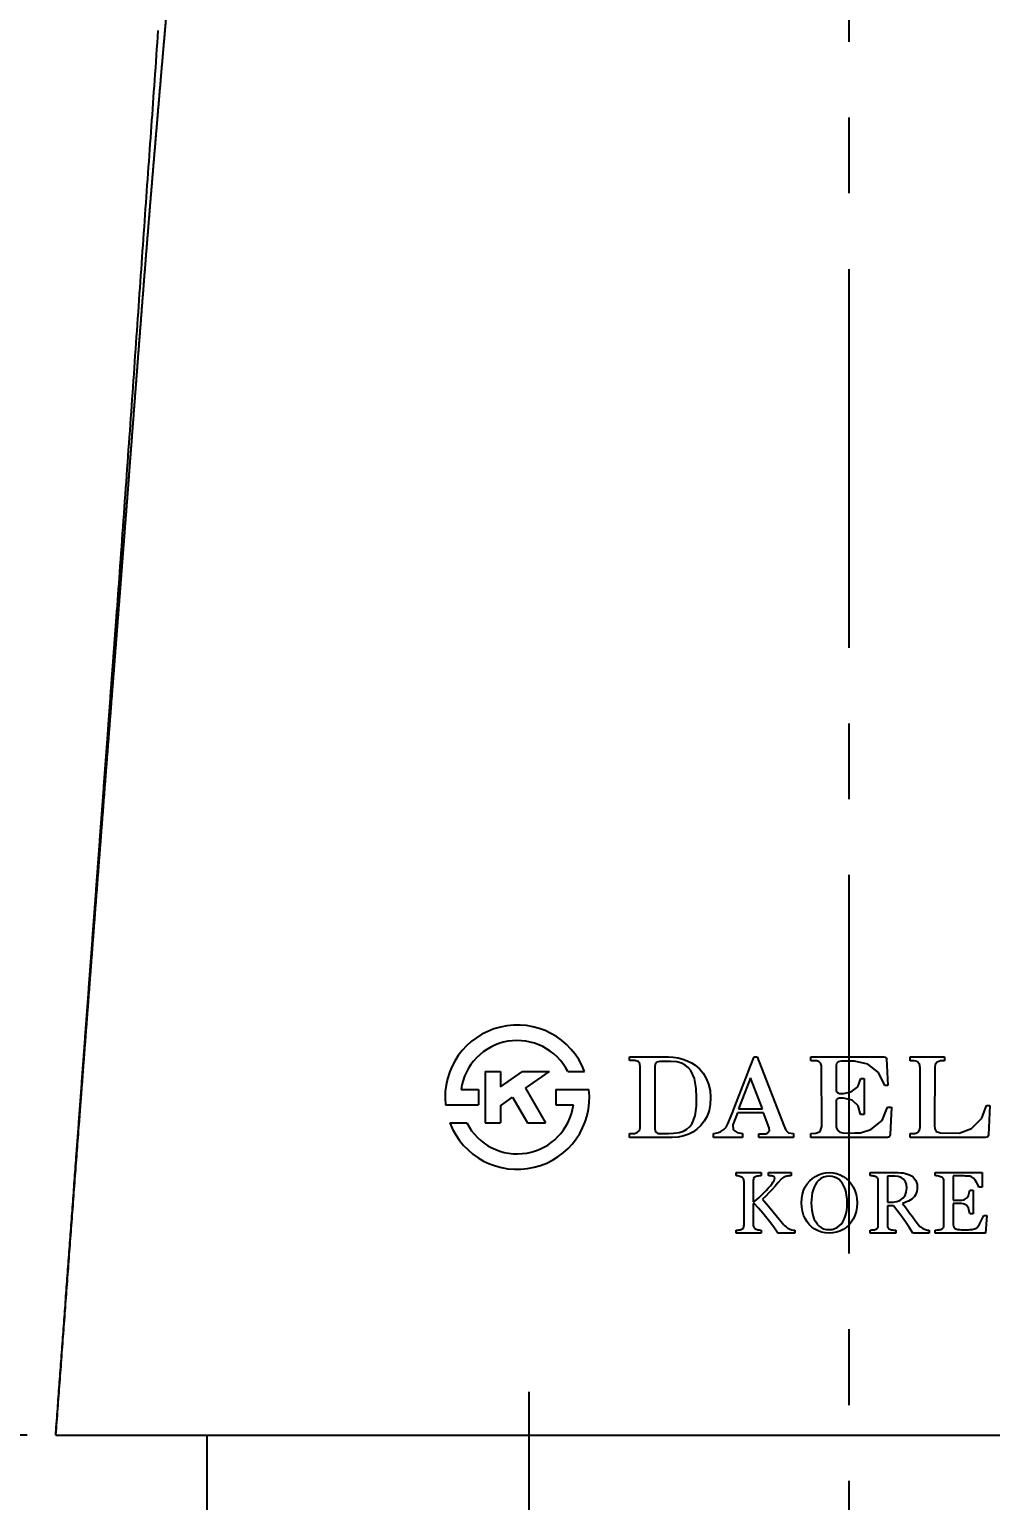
# Model space of a CAD drawing. Extents: x 21489 to 22083, y -3026 to -2606.
# Drawn here: x 21621.1 to 21654.4, y -2837.2 to -2786.2 of the extents above; entities that cross this region are included whole.
import ezdxf

# ---------------------------------------------------------------- set-up
doc = ezdxf.new("R2010")
doc.units = 0
doc.header["$LTSCALE"] = 7
doc.header["$MEASUREMENT"] = 0
doc.linetypes.add('CENTER', pattern=[2, 1.25, -0.25, 0.25, -0.25])
doc.layers.get('0').update_dxf_attribs({"color": 2, "linetype": 'CONTINUOUS'})
doc.layers.get('Defpoints').update_dxf_attribs({"linetype": 'CONTINUOUS'})
for name, color, linetype in [('CL', 1, 'CENTER'), ('D', 2, 'CONTINUOUS'), ('DIM', 2, 'CONTINUOUS'), ('DWG', 7, 'CONTINUOUS')]:
    doc.layers.add(name, color=color, linetype=linetype)
doc.styles.add('GHS', font='ROMANS.shx', dxfattribs={"bigfont": 'GHS.shx'})
doc.dimstyles.new('STANDARD$0', dxfattribs={"dimscale": 0, "dimtxt": 3.5, "dimasz": 3, "dimexe": 2, "dimexo": 1, "dimgap": 1, "dimtad": 3, "dimtoh": 1, "dimdec": 4, "dimdsep": 46, "dimtxsty": 'GHS', "dimcen": 2.5, "dimclrd": 256, "dimclre": 256, "dimclrt": 256, "dimadec": 0, "dimazin": 2, "dimtfac": 0.6, "dimtdec": 4, "dimtix": 1, "dimtmove": 2, "dimatfit": 3, "dimfxl": 0, "dimtolj": 1, "dimarcsym": 0})

# ---------------------------------------------------------------- blocks, each defined once
blk = doc.blocks.new('*D2')
at = {"layer": 'D'}
for p, q in [((21648.471, -2690.1), (21591.133, -2690.1)), ((21593.133, -2831.948), (21593.133, -2693.1)), ((21620.975, -2834.948), (21591.133, -2834.948))]:
    blk.add_line(p, q, dxfattribs=at)
for points in [[(21592.633, -2693.1), (21593.633, -2693.1), (21593.133, -2690.1)], [(21592.633, -2831.948), (21593.633, -2831.948), (21593.133, -2834.948)]]:
    blk.add_solid(points, dxfattribs=at)
at = {"layer": 'Defpoints', "color": 0}
for p in [(21593.133, -2690.1), (21649.471, -2690.1), (21621.975, -2834.948)]:
    blk.add_point(p, dxfattribs=at)
at = {"layer": 'D', "insert": (21588.84, -2762.657), "char_height": 3.5, "attachment_point": 5, "rotation": 90, "style": 'GHS'}
blk.add_mtext('\\A1;(144.8)', dxfattribs=at)

msp = doc.modelspace()

# ---------------------------------------------------------------- linework, layer by layer
at = {"color": 7, "linetype": 'Continuous'}
msp.add_line((21627.2146, -2838.44828), (21627.2146, -2834.94828), dxfattribs=at)
at = {"layer": 'CL', "ltscale": 1.5}
msp.add_line((21649.4602, -2975.65352), (21649.4602, -2688.09979), dxfattribs=at)
at = {"layer": 'CL'}
msp.add_line((21638.36506, -2833.44869), (21638.36506, -2898.06816), dxfattribs=at)
at = {"layer": 'DIM'}
for p, q in [((21641.84801, -2821.96694), (21641.84801, -2821.83369)), ((21641.84801, -2821.83369), (21643.20255, -2821.83369)), ((21643.20255, -2821.83369), (21643.37006, -2821.84216)), ((21643.37006, -2821.84216), (21643.53591, -2821.86782)), ((21643.53591, -2821.86782), (21643.7001, -2821.91104)), ((21646.03245, -2822.18672), (21646.16968, -2821.83372)), ((21646.16968, -2821.83372), (21646.2806, -2821.83372)), ((21646.2806, -2821.83372), (21647.20099, -2824.21531)), ((21648.13255, -2821.97374), (21648.13255, -2821.83369)), ((21648.13255, -2821.83369), (21650.66787, -2821.83369)), ((21650.66787, -2821.83369), (21650.71852, -2821.84458)), ((21650.71852, -2821.84458), (21650.74827, -2821.86908)), ((21651.58225, -2821.97374), (21651.58225, -2821.83369)), ((21651.58225, -2821.83369), (21652.76417, -2821.83369)), ((21652.76417, -2821.83369), (21652.76417, -2821.97374)), ((21636.847, -2822.34108), (21636.847, -2824.12679)), ((21636.847, -2822.34108), (21637.38272, -2822.34108)), ((21637.38272, -2822.34108), (21637.38272, -2822.87494)), ((21637.38272, -2822.87494), (21638.14516, -2822.34108)), ((21638.14516, -2822.34108), (21639.07915, -2822.34108)), ((21638.24452, -2822.92549), (21639.07915, -2822.34108)), ((21639.71271, -2822.34108), (21640.2982, -2822.34108)), ((21642.04314, -2821.96743), (21641.84801, -2821.96694)), ((21642.15267, -2821.9978), (21642.04314, -2821.96743)), ((21642.20937, -2822.07552), (21642.15267, -2821.9978)), ((21642.22477, -2822.18297), (21642.20937, -2822.07552)), ((21642.22477, -2824.29508), (21642.22477, -2822.18297)), ((21642.74652, -2822.08905), (21642.72954, -2822.1645)), ((21642.72954, -2822.1645), (21642.72954, -2824.31383)), ((21642.80136, -2822.02387), (21642.74652, -2822.08905)), ((21642.90043, -2821.99595), (21642.80136, -2822.02387)), ((21642.97019, -2821.99458), (21642.90043, -2821.99595)), ((21643.03938, -2821.99366), (21642.97019, -2821.99458)), ((21643.10012, -2821.9933), (21643.03938, -2821.99366)), ((21643.28748, -2821.9961), (21643.10012, -2821.9933)), ((21643.49142, -2822.01313), (21643.28748, -2821.9961)), ((21643.65943, -2822.05731), (21643.49142, -2822.01313)), ((21643.78065, -2822.12526), (21643.65943, -2822.05731)), ((21643.7001, -2821.91104), (21643.85605, -2821.96937)), ((21643.88501, -2822.20744), (21643.78065, -2822.12526)), ((21643.85605, -2821.96937), (21643.99786, -2822.03974)), ((21643.979, -2822.30597), (21643.88501, -2822.20744)), ((21644.106, -2822.58346), (21643.979, -2822.30597)), ((21643.99786, -2822.03974), (21644.12576, -2822.1214)), ((21644.12576, -2822.1214), (21644.27823, -2822.25087)), ((21644.27823, -2822.25087), (21644.40752, -2822.40404)), ((21645.8834, -2822.57128), (21646.03245, -2822.18672)), ((21648.34146, -2821.97565), (21648.13255, -2821.97374)), ((21648.42199, -2822.00288), (21648.34146, -2821.97565)), ((21648.48175, -2822.06777), (21648.42199, -2822.00288)), ((21648.50514, -2822.15252), (21648.48175, -2822.06777)), ((21648.51508, -2824.25309), (21648.50514, -2822.15252)), ((21649.03214, -2822.06208), (21649.01052, -2822.14077)), ((21649.01052, -2822.14077), (21649.01052, -2822.98861)), ((21649.08963, -2822.01068), (21649.03214, -2822.06208)), ((21649.18657, -2821.98925), (21649.08963, -2822.01068)), ((21649.6462, -2821.98925), (21649.18657, -2821.98925)), ((21650.11656, -2822.09203), (21649.6462, -2821.98925)), ((21650.48158, -2822.38153), (21650.11656, -2822.09203)), ((21650.74827, -2821.86908), (21650.76076, -2821.90486)), ((21650.76076, -2821.90486), (21650.80813, -2822.82939)), ((21651.72027, -2821.97454), (21651.58225, -2821.97374)), ((21651.82012, -2822.00252), (21651.72027, -2821.97454)), ((21651.89874, -2822.08449), (21651.82012, -2822.00252)), ((21651.92921, -2822.2214), (21651.89874, -2822.08449)), ((21651.93042, -2824.26839), (21651.92921, -2822.2214)), ((21652.42859, -2822.19585), (21652.42573, -2824.21618)), ((21652.44472, -2822.10288), (21652.42859, -2822.19585)), ((21652.51048, -2822.01553), (21652.44472, -2822.10288)), ((21652.62756, -2821.97485), (21652.51048, -2822.01553)), ((21652.76417, -2821.97374), (21652.62756, -2821.97485)), ((21644.16435, -2822.93691), (21644.106, -2822.58346)), ((21644.40752, -2822.40404), (21644.51296, -2822.58132)), ((21644.51296, -2822.58132), (21644.59297, -2822.78178)), ((21644.59297, -2822.78178), (21644.64395, -2823.00481)), ((21646.04449, -2822.56191), (21645.634, -2823.63891)), ((21645.72229, -2822.98723), (21645.8834, -2822.57128)), ((21646.4628, -2823.63891), (21646.04449, -2822.56191)), ((21649.53389, -2823.04585), (21649.76151, -2822.87341)), ((21649.76151, -2822.87341), (21649.86911, -2822.58204)), ((21649.86911, -2822.58204), (21649.9825, -2822.58204)), ((21649.9825, -2822.58204), (21649.9825, -2823.83727)), ((21650.70226, -2822.82939), (21650.48158, -2822.38153)), ((21650.80813, -2822.82939), (21650.70226, -2822.82939)), ((21636.01714, -2822.96608), (21636.62379, -2822.96608)), ((21636.62379, -2822.96608), (21636.62379, -2823.50179)), ((21637.38272, -2823.52893), (21637.80401, -2823.23393)), ((21637.80401, -2823.23393), (21638.31951, -2824.12679)), ((21638.24452, -2822.92549), (21638.93809, -2824.12679)), ((21639.30236, -2822.96608), (21639.30236, -2823.50179)), ((21639.30236, -2822.96608), (21640.44868, -2822.96608)), ((21644.17839, -2823.24814), (21644.16435, -2822.93691)), ((21644.17048, -2823.54008), (21644.17839, -2823.24814)), ((21644.64395, -2823.00481), (21644.66185, -2823.25018)), ((21644.66185, -2823.25018), (21644.65124, -2823.4824)), ((21645.55953, -2823.40518), (21645.72229, -2822.98723)), ((21649.01052, -2822.98861), (21649.02899, -2823.0434)), ((21649.02729, -2823.3153), (21649.01052, -2823.36344)), ((21649.01052, -2823.36344), (21649.01052, -2824.10289)), ((21649.06797, -2823.2779), (21649.02729, -2823.3153)), ((21649.02899, -2823.0434), (21649.07281, -2823.08567)), ((21649.12451, -2823.26234), (21649.06797, -2823.2779)), ((21649.07281, -2823.08567), (21649.12634, -2823.1026)), ((21649.2672, -2823.26234), (21649.12451, -2823.26234)), ((21649.12634, -2823.1026), (21649.2672, -2823.1026)), ((21649.2672, -2823.1026), (21649.53389, -2823.04585)), ((21649.56388, -2823.33681), (21649.2672, -2823.26234)), ((21649.7716, -2823.53902), (21649.56388, -2823.33681)), ((21635.47747, -2823.50179), (21636.62379, -2823.50179)), ((21637.38272, -2823.52893), (21637.38272, -2824.12679)), ((21639.30236, -2823.50179), (21639.90901, -2823.50179)), ((21644.02666, -2824.14539), (21644.12888, -2823.87839)), ((21644.12888, -2823.87839), (21644.17048, -2823.54008)), ((21644.54441, -2823.88727), (21644.44475, -2824.05933)), ((21644.6145, -2823.69724), (21644.54441, -2823.88727)), ((21644.65124, -2823.4824), (21644.6145, -2823.69724)), ((21645.26281, -2824.15481), (21645.40632, -2823.79443)), ((21645.40632, -2823.79443), (21645.55953, -2823.40518)), ((21645.59171, -2823.78051), (21645.43629, -2824.19341)), ((21646.5014, -2823.78051), (21645.59171, -2823.78051)), ((21645.634, -2823.63891), (21646.4628, -2823.63891)), ((21646.69058, -2824.29611), (21646.5014, -2823.78051)), ((21649.85522, -2823.83727), (21649.7716, -2823.53902)), ((21649.9825, -2823.83727), (21649.85522, -2823.83727)), ((21650.60365, -2824.04503), (21650.79384, -2823.57733)), ((21650.79384, -2823.57733), (21650.93603, -2823.57733)), ((21650.93603, -2823.57733), (21650.89129, -2824.5253)), ((21654.06551, -2823.95677), (21654.22002, -2823.51852)), ((21654.22002, -2823.51852), (21654.34274, -2823.51852)), ((21654.34274, -2823.51852), (21654.2905, -2824.5337)), ((21635.62795, -2824.12679), (21636.21344, -2824.12679)), ((21636.847, -2824.12679), (21637.38272, -2824.12679)), ((21638.31951, -2824.12679), (21638.93809, -2824.12679)), ((21642.1214, -2824.46306), (21642.19574, -2824.38725)), ((21642.19574, -2824.38725), (21642.22477, -2824.29508)), ((21642.72954, -2824.31383), (21642.74124, -2824.4024)), ((21642.74124, -2824.4024), (21642.77617, -2824.45036)), ((21643.56927, -2824.45709), (21643.72303, -2824.40928)), ((21643.72303, -2824.40928), (21643.84024, -2824.33784)), ((21643.84024, -2824.33784), (21643.94142, -2824.24724)), ((21643.94142, -2824.24724), (21644.02666, -2824.14539)), ((21644.18964, -2824.34681), (21644.04897, -2824.44395)), ((21644.32568, -2824.21693), (21644.18964, -2824.34681)), ((21644.44475, -2824.05933), (21644.32568, -2824.21693)), ((21645.02031, -2824.42681), (21645.12694, -2824.3515)), ((21645.12694, -2824.3515), (21645.20202, -2824.27223)), ((21645.20202, -2824.27223), (21645.26281, -2824.15481)), ((21645.43629, -2824.19341), (21645.4485, -2824.361)), ((21645.4485, -2824.361), (21645.57848, -2824.45839)), ((21646.6998, -2824.3972), (21646.6522, -2824.47022)), ((21646.6998, -2824.3972), (21646.69058, -2824.29611)), ((21647.20099, -2824.21531), (21647.26653, -2824.37185)), ((21647.26653, -2824.37185), (21647.35807, -2824.46369)), ((21648.45689, -2824.41793), (21648.51508, -2824.25309)), ((21649.01052, -2824.10289), (21649.01248, -2824.18127)), ((21649.01248, -2824.18127), (21649.01833, -2824.24776)), ((21649.01833, -2824.24776), (21649.02796, -2824.30227)), ((21649.02796, -2824.30227), (21649.06964, -2824.39016)), ((21649.06964, -2824.39016), (21649.14213, -2824.45)), ((21649.85726, -2824.47205), (21650.21815, -2824.35696)), ((21650.21815, -2824.35696), (21650.60365, -2824.04503)), ((21651.83843, -2824.4533), (21651.90541, -2824.37574)), ((21651.90541, -2824.37574), (21651.93042, -2824.26839)), ((21652.42573, -2824.21618), (21652.43156, -2824.33442)), ((21652.43156, -2824.33442), (21652.48176, -2824.42643)), ((21653.27167, -2824.4761), (21653.70784, -2824.31363)), ((21653.70784, -2824.31363), (21654.06551, -2823.95677)), ((21641.84801, -2824.4935), (21642.02083, -2824.49405)), ((21641.84801, -2824.63366), (21641.84801, -2824.4935)), ((21643.12375, -2824.6337), (21641.84801, -2824.6337)), ((21642.02083, -2824.49405), (21642.1214, -2824.46306)), ((21642.77617, -2824.45036), (21642.834, -2824.4898)), ((21642.834, -2824.4898), (21642.9308, -2824.49555)), ((21642.9308, -2824.49555), (21643.05891, -2824.49423)), ((21643.05891, -2824.49423), (21643.20183, -2824.49233)), ((21643.32874, -2824.63122), (21643.12375, -2824.6337)), ((21643.20183, -2824.49233), (21643.38325, -2824.48393)), ((21643.54278, -2824.61615), (21643.32874, -2824.63122)), ((21643.38325, -2824.48393), (21643.56927, -2824.45709)), ((21643.73975, -2824.57702), (21643.54278, -2824.61615)), ((21643.90451, -2824.5176), (21643.73975, -2824.57702)), ((21644.04897, -2824.44395), (21643.90451, -2824.5176)), ((21644.7635, -2824.4955), (21644.85006, -2824.48368)), ((21644.7635, -2824.6337), (21644.7635, -2824.4955)), ((21645.76791, -2824.6337), (21644.7635, -2824.6337)), ((21644.85006, -2824.48368), (21644.94188, -2824.46062)), ((21644.94188, -2824.46062), (21645.02031, -2824.42681)), ((21645.57848, -2824.45839), (21645.76791, -2824.4955)), ((21645.76791, -2824.4955), (21645.76791, -2824.6337)), ((21646.3313, -2824.50091), (21646.57448, -2824.49951)), ((21646.3313, -2824.6337), (21646.3313, -2824.50091)), ((21647.53668, -2824.6337), (21646.3313, -2824.6337)), ((21646.57448, -2824.49951), (21646.6522, -2824.47022)), ((21647.35807, -2824.46369), (21647.53668, -2824.4955)), ((21647.53668, -2824.4955), (21647.53668, -2824.6337)), ((21648.13255, -2824.49354), (21648.31367, -2824.47826)), ((21648.13255, -2824.6337), (21648.13255, -2824.49354)), ((21649.02057, -2824.6337), (21648.13255, -2824.6337)), ((21648.31367, -2824.47826), (21648.45689, -2824.41793)), ((21649.90862, -2824.6337), (21649.02057, -2824.6337)), ((21649.14213, -2824.45), (21649.24054, -2824.47264)), ((21649.24054, -2824.47264), (21649.40251, -2824.47548)), ((21649.40251, -2824.47548), (21649.662, -2824.4737)), ((21649.662, -2824.4737), (21649.85726, -2824.47205)), ((21650.79677, -2824.6337), (21649.90862, -2824.6337)), ((21650.83402, -2824.61891), (21650.79677, -2824.6337)), ((21650.87305, -2824.58004), (21650.83402, -2824.61891)), ((21650.89129, -2824.5253), (21650.87305, -2824.58004)), ((21651.58225, -2824.6337), (21651.58225, -2824.49354)), ((21651.58225, -2824.49354), (21651.74209, -2824.49374)), ((21654.18107, -2824.6337), (21651.58225, -2824.6337)), ((21651.74209, -2824.49374), (21651.83843, -2824.4533)), ((21652.48176, -2824.42643), (21652.62563, -2824.47205)), ((21652.62563, -2824.47205), (21653.27167, -2824.4761)), ((21654.23638, -2824.62357), (21654.18107, -2824.6337)), ((21654.27448, -2824.59225), (21654.23638, -2824.62357)), ((21654.2905, -2824.5337), (21654.27448, -2824.59225)), ((21645.54722, -2825.84828), (21646.41872, -2825.84828)), ((21645.54722, -2825.9533), (21645.54722, -2825.84828)), ((21646.41872, -2825.84828), (21646.41872, -2825.9533)), ((21646.67049, -2825.9533), (21646.67049, -2825.84828)), ((21646.67049, -2825.84828), (21647.45791, -2825.84828)), ((21647.45791, -2825.84828), (21647.45791, -2825.9533)), ((21648.29471, -2825.97785), (21648.40716, -2825.92146)), ((21648.40716, -2825.92146), (21648.52611, -2825.88079)), ((21648.52611, -2825.88079), (21648.64874, -2825.85641)), ((21648.64874, -2825.85641), (21648.77488, -2825.84825)), ((21648.77488, -2825.84825), (21648.90531, -2825.85656)), ((21648.90531, -2825.85656), (21649.03063, -2825.88143)), ((21649.03063, -2825.88143), (21649.15088, -2825.92285)), ((21649.15088, -2825.92285), (21649.26317, -2825.9797)), ((21650.19434, -2825.84828), (21651.16373, -2825.84828)), ((21650.19434, -2825.9533), (21650.19434, -2825.84828)), ((21651.16373, -2825.84828), (21651.25083, -2825.85129)), ((21651.25083, -2825.85129), (21651.33421, -2825.86037)), ((21651.33421, -2825.86037), (21651.41392, -2825.87554)), ((21651.41392, -2825.87554), (21651.48926, -2825.89742)), ((21651.48926, -2825.89742), (21651.55983, -2825.92668)), ((21651.55983, -2825.92668), (21651.62554, -2825.96347)), ((21652.44976, -2825.9533), (21652.44976, -2825.84828)), ((21652.44976, -2825.84828), (21654.07506, -2825.84828)), ((21654.07506, -2825.84828), (21654.07506, -2826.35442)), ((21645.57637, -2825.95658), (21645.54722, -2825.9533)), ((21645.60835, -2825.96241), (21645.57637, -2825.95658)), ((21645.64322, -2825.97101), (21645.60835, -2825.96241)), ((21645.67828, -2825.98123), (21645.64322, -2825.97101)), ((21645.70983, -2825.99262), (21645.67828, -2825.98123)), ((21645.73818, -2826.00487), (21645.70983, -2825.99262)), ((21645.76789, -2826.02241), (21645.73818, -2826.00487)), ((21645.79039, -2826.04259), (21645.76789, -2826.02241)), ((21645.80538, -2826.06544), (21645.79039, -2826.04259)), ((21645.81501, -2826.09174), (21645.80538, -2826.06544)), ((21645.82076, -2826.12094), (21645.81501, -2826.09174)), ((21645.82265, -2826.15297), (21645.82076, -2826.12094)), ((21645.82265, -2827.66843), (21645.82265, -2826.15297)), ((21646.13991, -2826.10659), (21646.13794, -2826.13819)), ((21646.13794, -2826.13819), (21646.13794, -2826.86359)), ((21646.14579, -2826.07643), (21646.13991, -2826.10659)), ((21646.15554, -2826.04784), (21646.14579, -2826.07643)), ((21646.17082, -2826.02303), (21646.15554, -2826.04784)), ((21646.1936, -2826.00333), (21646.17082, -2826.02303)), ((21646.22377, -2825.98874), (21646.1936, -2826.00333)), ((21646.24701, -2825.98158), (21646.22377, -2825.98874)), ((21646.27744, -2825.9742), (21646.24701, -2825.98158)), ((21646.31516, -2825.9663), (21646.27744, -2825.9742)), ((21646.35432, -2825.95985), (21646.31516, -2825.9663)), ((21646.3889, -2825.95549), (21646.35432, -2825.95985)), ((21646.41872, -2825.9533), (21646.3889, -2825.95549)), ((21646.59051, -2826.46618), (21646.66335, -2826.38522)), ((21646.66335, -2826.38522), (21646.73424, -2826.30165)), ((21646.68577, -2825.95437), (21646.67049, -2825.9533)), ((21646.79372, -2826.43428), (21646.6834, -2826.55398)), ((21646.70358, -2825.95551), (21646.68577, -2825.95437)), ((21646.72402, -2825.95687), (21646.70358, -2825.95551)), ((21646.7467, -2825.95903), (21646.72402, -2825.95687)), ((21646.73424, -2826.30165), (21646.79119, -2826.2298)), ((21646.77128, -2825.96268), (21646.7467, -2825.95903)), ((21646.79771, -2825.96797), (21646.77128, -2825.96268)), ((21646.79119, -2826.2298), (21646.83408, -2826.17006)), ((21646.90244, -2826.31225), (21646.79372, -2826.43428)), ((21646.82058, -2825.9745), (21646.79771, -2825.96797)), ((21646.84166, -2825.98208), (21646.82058, -2825.9745)), ((21646.83408, -2826.17006), (21646.86403, -2826.11833)), ((21646.86081, -2825.99071), (21646.84166, -2825.98208)), ((21646.87601, -2826.00112), (21646.86081, -2825.99071)), ((21646.86403, -2826.11833), (21646.8821, -2826.07063)), ((21646.88514, -2826.01326), (21646.87601, -2826.00112)), ((21646.8821, -2826.07063), (21646.88817, -2826.02707)), ((21646.88817, -2826.02707), (21646.88514, -2826.01326)), ((21647.00851, -2826.1928), (21646.90244, -2826.31225)), ((21647.11183, -2826.07614), (21647.00851, -2826.1928)), ((21647.13746, -2826.05178), (21647.11183, -2826.07614)), ((21647.16781, -2826.03027), (21647.13746, -2826.05178)), ((21647.20282, -2826.01137), (21647.16781, -2826.03027)), ((21647.2394, -2825.99582), (21647.20282, -2826.01137)), ((21647.27515, -2825.98328), (21647.2394, -2825.99582)), ((21647.30992, -2825.97394), (21647.27515, -2825.98328)), ((21647.33031, -2825.97008), (21647.30992, -2825.97394)), ((21647.34812, -2825.96656), (21647.33031, -2825.97008)), ((21647.36348, -2825.96347), (21647.34812, -2825.96656)), ((21647.37717, -2825.96089), (21647.36348, -2825.96347)), ((21647.39096, -2825.95905), (21647.37717, -2825.96089)), ((21647.40499, -2825.9578), (21647.39096, -2825.95905)), ((21647.41705, -2825.95687), (21647.40499, -2825.9578)), ((21647.42828, -2825.95589), (21647.41705, -2825.95687)), ((21647.43874, -2825.95487), (21647.42828, -2825.95589)), ((21647.44758, -2825.954), (21647.43874, -2825.95487)), ((21647.45389, -2825.95346), (21647.44758, -2825.954)), ((21647.45791, -2825.9533), (21647.45389, -2825.95346)), ((21647.88845, -2826.46467), (21647.94553, -2826.3428)), ((21647.94553, -2826.3428), (21648.01563, -2826.23243)), ((21648.01563, -2826.23243), (21648.09857, -2826.13358)), ((21648.09857, -2826.13358), (21648.19189, -2826.04859)), ((21648.21523, -2826.44384), (21648.18815, -2826.55006)), ((21648.19189, -2826.04859), (21648.29471, -2825.97785)), ((21648.25033, -2826.34694), (21648.21523, -2826.44384)), ((21648.29326, -2826.25936), (21648.25033, -2826.34694)), ((21648.3482, -2826.17846), (21648.29326, -2826.25936)), ((21648.41279, -2826.10919), (21648.3482, -2826.17846)), ((21648.48707, -2826.05166), (21648.41279, -2826.10919)), ((21648.5717, -2826.00861), (21648.48707, -2826.05166)), ((21648.66764, -2825.98272), (21648.5717, -2826.00861)), ((21648.77488, -2825.97406), (21648.66764, -2825.98272)), ((21648.87188, -2825.98148), (21648.77488, -2825.97406)), ((21648.96139, -2826.00378), (21648.87188, -2825.98148)), ((21649.04328, -2826.04107), (21648.96139, -2826.00378)), ((21649.11705, -2826.09166), (21649.04328, -2826.04107)), ((21649.18204, -2826.15395), (21649.11705, -2826.09166)), ((21649.23808, -2826.22806), (21649.18204, -2826.15395)), ((21649.28583, -2826.31468), (21649.23808, -2826.22806)), ((21649.26317, -2825.9797), (21649.36485, -2826.04986)), ((21649.32515, -2826.41262), (21649.28583, -2826.31468)), ((21649.35619, -2826.52197), (21649.32515, -2826.41262)), ((21649.36485, -2826.04986), (21649.45589, -2826.13358)), ((21649.45589, -2826.13358), (21649.53778, -2826.2321)), ((21649.53778, -2826.2321), (21649.60699, -2826.34343)), ((21649.60699, -2826.34343), (21649.66328, -2826.46756)), ((21650.22397, -2825.95623), (21650.19434, -2825.9533)), ((21650.25743, -2825.96089), (21650.22397, -2825.95623)), ((21650.29484, -2825.96744), (21650.25743, -2825.96089)), ((21650.33184, -2825.97492), (21650.29484, -2825.96744)), ((21650.36403, -2825.98304), (21650.33184, -2825.97492)), ((21650.39137, -2825.99177), (21650.36403, -2825.98304)), ((21650.42334, -2826.00764), (21650.39137, -2825.99177)), ((21650.44642, -2826.02782), (21650.42334, -2826.00764)), ((21650.46056, -2826.05234), (21650.44642, -2826.02782)), ((21650.46889, -2826.08032), (21650.46056, -2826.05234)), ((21650.47395, -2826.11096), (21650.46889, -2826.08032)), ((21650.47565, -2826.14448), (21650.47395, -2826.11096)), ((21650.47565, -2827.66297), (21650.47565, -2826.14448)), ((21650.79091, -2825.96797), (21650.79091, -2826.86913)), ((21651.04257, -2825.96797), (21650.79091, -2825.96797)), ((21651.16556, -2825.98046), (21651.04257, -2825.96797)), ((21651.26872, -2826.01773), (21651.16556, -2825.98046)), ((21651.35176, -2826.0796), (21651.26872, -2826.01773)), ((21651.41275, -2826.16301), (21651.35176, -2826.0796)), ((21651.44925, -2826.26377), (21651.41275, -2826.16301)), ((21651.44626, -2826.52176), (21651.46139, -2826.38219)), ((21651.46139, -2826.38219), (21651.44925, -2826.26377)), ((21651.62554, -2825.96347), (21651.6827, -2826.00689)), ((21651.6827, -2826.00689), (21651.73157, -2826.05841)), ((21651.73157, -2826.05841), (21651.77204, -2826.11807)), ((21651.77204, -2826.11807), (21651.80257, -2826.18609)), ((21651.80257, -2826.18609), (21651.82108, -2826.26292)), ((21651.82307, -2826.42622), (21651.81056, -2826.49778)), ((21651.82108, -2826.26292), (21651.82728, -2826.34853)), ((21651.82728, -2826.34853), (21651.82307, -2826.42622)), ((21652.47949, -2825.95658), (21652.44976, -2825.9533)), ((21652.51517, -2825.96241), (21652.47949, -2825.95658)), ((21652.55699, -2825.97101), (21652.51517, -2825.96241)), ((21652.59892, -2825.98123), (21652.55699, -2825.97101)), ((21652.63478, -2825.99262), (21652.59892, -2825.98123)), ((21652.66462, -2826.00487), (21652.63478, -2825.99262)), ((21652.69513, -2826.02244), (21652.66462, -2826.00487)), ((21652.71787, -2826.04286), (21652.69513, -2826.02244)), ((21652.73285, -2826.06639), (21652.71787, -2826.04286)), ((21652.74169, -2826.09288), (21652.73285, -2826.06639)), ((21652.74715, -2826.12172), (21652.74169, -2826.09288)), ((21652.74899, -2826.15297), (21652.74715, -2826.12172)), ((21652.74899, -2827.66297), (21652.74899, -2826.15297)), ((21653.06427, -2825.96494), (21653.06427, -2826.80007)), ((21653.39412, -2825.96494), (21653.06427, -2825.96494)), ((21653.44651, -2825.96528), (21653.39412, -2825.96494)), ((21653.4948, -2825.9663), (21653.44651, -2825.96528)), ((21653.53916, -2825.96797), (21653.4948, -2825.9663)), ((21653.57954, -2825.97029), (21653.53916, -2825.96797)), ((21653.61601, -2825.9733), (21653.57954, -2825.97029)), ((21653.64871, -2825.9771), (21653.61601, -2825.9733)), ((21653.63899, -2826.49977), (21653.64586, -2826.45659)), ((21653.64586, -2826.45659), (21653.75676, -2826.45659)), ((21653.70898, -2825.99758), (21653.64871, -2825.9771)), ((21653.77149, -2826.04379), (21653.70898, -2825.99758)), ((21653.75676, -2826.45659), (21653.75676, -2827.27791)), ((21653.8361, -2826.11554), (21653.77149, -2826.04379)), ((21653.89379, -2826.1982), (21653.8361, -2826.11554)), ((21653.93649, -2826.27777), (21653.89379, -2826.1982)), ((21653.96386, -2826.35442), (21653.93649, -2826.27777)), ((21654.07506, -2826.35442), (21653.96386, -2826.35442)), ((21646.13794, -2826.86359), (21646.16706, -2826.86359)), ((21646.13794, -2826.92123), (21646.13794, -2827.65219)), ((21646.17641, -2826.92123), (21646.13794, -2826.92123)), ((21646.16706, -2826.86359), (21646.25553, -2826.7874)), ((21646.32602, -2827.08581), (21646.17641, -2826.92123)), ((21646.25553, -2826.7874), (21646.34293, -2826.7091)), ((21646.34293, -2826.7091), (21646.42932, -2826.62871)), ((21646.42932, -2826.62871), (21646.51256, -2826.54735)), ((21646.57371, -2826.66653), (21646.46462, -2826.77177)), ((21646.46462, -2826.77177), (21646.60614, -2826.93355)), ((21646.51256, -2826.54735), (21646.59051, -2826.46618)), ((21646.6834, -2826.55398), (21646.57371, -2826.66653)), ((21646.60614, -2826.93355), (21646.73036, -2827.07952)), ((21647.81175, -2826.90049), (21647.82025, -2826.74354)), ((21647.8199, -2827.04598), (21647.81175, -2826.90049)), ((21647.82025, -2826.74354), (21647.84581, -2826.59827)), ((21647.84581, -2826.59827), (21647.88845, -2826.46467)), ((21648.15732, -2826.77996), (21648.15346, -2826.90049)), ((21648.15346, -2826.90049), (21648.15765, -2827.03153)), ((21648.1689, -2826.66317), (21648.15732, -2826.77996)), ((21648.18815, -2826.55006), (21648.1689, -2826.66317)), ((21649.37854, -2826.64064), (21649.35619, -2826.52197)), ((21649.3918, -2826.76681), (21649.37854, -2826.64064)), ((21649.39617, -2826.90049), (21649.3918, -2826.76681)), ((21649.39231, -2827.02975), (21649.39617, -2826.90049)), ((21649.66328, -2826.46756), (21649.70489, -2826.60254)), ((21649.70489, -2826.60254), (21649.72973, -2826.74692)), ((21649.73798, -2826.90049), (21649.72955, -2827.05467)), ((21649.72973, -2826.74692), (21649.73798, -2826.90049)), ((21650.79091, -2826.86913), (21650.98501, -2826.86913)), ((21650.98501, -2826.86913), (21651.11341, -2826.85467)), ((21651.11341, -2826.85467), (21651.22679, -2826.81117)), ((21651.22679, -2826.81117), (21651.32492, -2826.73844)), ((21651.38759, -2826.8904), (21651.31496, -2826.91359)), ((21651.31496, -2826.91359), (21651.41256, -2827.04369)), ((21651.32492, -2826.73844), (21651.40079, -2826.6405)), ((21651.45614, -2826.86404), (21651.38759, -2826.8904)), ((21651.40079, -2826.6405), (21651.44626, -2826.52176)), ((21651.52051, -2826.83444), (21651.45614, -2826.86404)), ((21651.57972, -2826.80156), (21651.52051, -2826.83444)), ((21651.6332, -2826.7648), (21651.57972, -2826.80156)), ((21651.68075, -2826.72428), (21651.6332, -2826.7648)), ((21651.72481, -2826.67607), (21651.68075, -2826.72428)), ((21651.76118, -2826.62234), (21651.72481, -2826.67607)), ((21651.78988, -2826.56308), (21651.76118, -2826.62234)), ((21651.81056, -2826.49778), (21651.78988, -2826.56308)), ((21653.06427, -2826.80007), (21653.30105, -2826.80007)), ((21653.30105, -2826.91966), (21653.06427, -2826.91966)), ((21653.06427, -2826.91966), (21653.06427, -2827.5502)), ((21653.30105, -2826.80007), (21653.37019, -2826.79757)), ((21653.36081, -2826.92168), (21653.30105, -2826.91966)), ((21653.41251, -2826.9277), (21653.36081, -2826.92168)), ((21653.37019, -2826.79757), (21653.42561, -2826.79025)), ((21653.45575, -2826.93747), (21653.41251, -2826.9277)), ((21653.42561, -2826.79025), (21653.46738, -2826.77837)), ((21653.49326, -2826.95357), (21653.45575, -2826.93747)), ((21653.46738, -2826.77837), (21653.5009, -2826.76083)), ((21653.528, -2826.97863), (21653.49326, -2826.95357)), ((21653.5009, -2826.76083), (21653.53173, -2826.73684)), ((21653.53173, -2826.73684), (21653.55981, -2826.70657)), ((21653.55981, -2826.70657), (21653.5805, -2826.67468)), ((21653.5805, -2826.67468), (21653.59908, -2826.63653)), ((21653.59908, -2826.63653), (21653.61537, -2826.59191)), ((21653.61537, -2826.59191), (21653.62882, -2826.54485)), ((21653.62882, -2826.54485), (21653.63899, -2826.49977)), ((21646.47127, -2827.25374), (21646.32602, -2827.08581)), ((21646.61232, -2827.42494), (21646.47127, -2827.25374)), ((21646.74665, -2827.59857), (21646.61232, -2827.42494)), ((21646.73036, -2827.07952), (21646.83711, -2827.20968)), ((21646.83711, -2827.20968), (21646.93729, -2827.3348)), ((21646.93729, -2827.3348), (21647.04173, -2827.46549)), ((21647.04173, -2827.46549), (21647.15029, -2827.60166)), ((21647.84418, -2827.18548), (21647.8199, -2827.04598)), ((21647.88447, -2827.31878), (21647.84418, -2827.18548)), ((21647.9391, -2827.44289), (21647.88447, -2827.31878)), ((21648.00575, -2827.55374), (21647.9391, -2827.44289)), ((21648.15765, -2827.03153), (21648.17004, -2827.15381)), ((21648.17004, -2827.15381), (21648.19057, -2827.26719)), ((21648.19057, -2827.26719), (21648.21942, -2827.37255)), ((21648.21942, -2827.37255), (21648.25798, -2827.46956)), ((21648.25798, -2827.46956), (21648.30616, -2827.55838)), ((21649.24537, -2827.55409), (21649.29322, -2827.46453)), ((21649.29322, -2827.46453), (21649.33168, -2827.36763)), ((21649.33168, -2827.36763), (21649.36058, -2827.26338)), ((21649.36058, -2827.26338), (21649.38052, -2827.15071)), ((21649.38052, -2827.15071), (21649.39231, -2827.02975)), ((21649.60435, -2827.45737), (21649.53379, -2827.56796)), ((21649.66168, -2827.3339), (21649.60435, -2827.45737)), ((21649.70417, -2827.19917), (21649.66168, -2827.3339)), ((21649.72955, -2827.05467), (21649.70417, -2827.19917)), ((21651.00567, -2826.99649), (21650.79091, -2826.99649)), ((21650.79091, -2826.99649), (21650.79091, -2827.66297)), ((21651.12097, -2827.14706), (21651.00567, -2826.99649)), ((21651.2306, -2827.29458), (21651.12097, -2827.14706)), ((21651.33456, -2827.439), (21651.2306, -2827.29458)), ((21651.43993, -2827.59096), (21651.33456, -2827.439)), ((21651.41256, -2827.04369), (21651.49855, -2827.15918)), ((21651.49855, -2827.15918), (21651.57301, -2827.26029)), ((21651.57301, -2827.26029), (21651.64678, -2827.3606)), ((21651.64678, -2827.3606), (21651.73093, -2827.47446)), ((21651.73093, -2827.47446), (21651.8256, -2827.60166)), ((21653.55981, -2827.01262), (21653.528, -2826.97863)), ((21653.57832, -2827.04127), (21653.55981, -2827.01262)), ((21653.59639, -2827.07955), (21653.57832, -2827.04127)), ((21653.6138, -2827.12739), (21653.59639, -2827.07955)), ((21653.62879, -2827.17944), (21653.6138, -2827.12739)), ((21653.63947, -2827.22956), (21653.62879, -2827.17944)), ((21653.64586, -2827.27791), (21653.63947, -2827.22956)), ((21653.75676, -2827.27791), (21653.64586, -2827.27791)), ((21654.03116, -2827.54213), (21654.07511, -2827.45412)), ((21654.07511, -2827.45412), (21654.10687, -2827.38328)), ((21654.10687, -2827.38328), (21654.12652, -2827.32937)), ((21654.12652, -2827.32937), (21654.23333, -2827.32937)), ((21654.23333, -2827.32937), (21654.1935, -2827.94828)), ((21645.54722, -2827.84326), (21645.57336, -2827.84089)), ((21645.54722, -2827.94828), (21645.54722, -2827.84326)), ((21646.41872, -2827.94828), (21645.54722, -2827.94828)), ((21645.57336, -2827.84089), (21645.60635, -2827.83782)), ((21645.60635, -2827.83782), (21645.64626, -2827.83412)), ((21645.64626, -2827.83412), (21645.68544, -2827.82973)), ((21645.68544, -2827.82973), (21645.71611, -2827.82387)), ((21645.71611, -2827.82387), (21645.73818, -2827.81653)), ((21645.73818, -2827.81653), (21645.76488, -2827.80165)), ((21645.76488, -2827.80165), (21645.78631, -2827.78256)), ((21645.78631, -2827.78256), (21645.80231, -2827.75929)), ((21645.80231, -2827.75929), (21645.81373, -2827.73275)), ((21645.81373, -2827.73275), (21645.82047, -2827.70245)), ((21645.82047, -2827.70245), (21645.82265, -2827.66843)), ((21646.13794, -2827.65219), (21646.13993, -2827.68376)), ((21646.13993, -2827.68376), (21646.14592, -2827.71286)), ((21646.14592, -2827.71286), (21646.15596, -2827.7397)), ((21646.15596, -2827.7397), (21646.17193, -2827.76379)), ((21646.17193, -2827.76379), (21646.19446, -2827.7845)), ((21646.19446, -2827.7845), (21646.22377, -2827.80175)), ((21646.22377, -2827.80175), (21646.244, -2827.80926)), ((21646.244, -2827.80926), (21646.27331, -2827.81765)), ((21646.27331, -2827.81765), (21646.3117, -2827.82712)), ((21646.3117, -2827.82712), (21646.35222, -2827.83527)), ((21646.35222, -2827.83527), (21646.38792, -2827.84067)), ((21646.38792, -2827.84067), (21646.41872, -2827.84326)), ((21646.41872, -2827.84326), (21646.41872, -2827.94828)), ((21646.87265, -2827.77297), (21646.74665, -2827.59857)), ((21646.99014, -2827.94828), (21646.87265, -2827.77297)), ((21647.57928, -2827.94828), (21646.99014, -2827.94828)), ((21647.15029, -2827.60166), (21647.19268, -2827.65158)), ((21647.19268, -2827.65158), (21647.23509, -2827.69433)), ((21647.23509, -2827.69433), (21647.27755, -2827.73006)), ((21647.27755, -2827.73006), (21647.31801, -2827.75937)), ((21647.31801, -2827.75937), (21647.35438, -2827.78336)), ((21647.35438, -2827.78336), (21647.38675, -2827.80175)), ((21647.38675, -2827.80175), (21647.41465, -2827.81352)), ((21647.41465, -2827.81352), (21647.44684, -2827.82356)), ((21647.44684, -2827.82356), (21647.48318, -2827.83162)), ((21647.48318, -2827.83162), (21647.51962, -2827.83727)), ((21647.51962, -2827.83727), (21647.55173, -2827.84118)), ((21647.55173, -2827.84118), (21647.57928, -2827.84326)), ((21647.57928, -2827.84326), (21647.57928, -2827.94828)), ((21648.08447, -2827.6513), (21648.00575, -2827.55374)), ((21648.17484, -2827.73799), (21648.08447, -2827.6513)), ((21648.27624, -2827.81079), (21648.17484, -2827.73799)), ((21648.38877, -2827.86969), (21648.27624, -2827.81079)), ((21648.30616, -2827.55838), (21648.36136, -2827.63517)), ((21648.36136, -2827.63517), (21648.42534, -2827.69986)), ((21648.51041, -2827.91323), (21648.38877, -2827.86969)), ((21648.42534, -2827.69986), (21648.49806, -2827.75259)), ((21648.49806, -2827.75259), (21648.58031, -2827.79151)), ((21648.63911, -2827.93949), (21648.51041, -2827.91323)), ((21648.58031, -2827.79151), (21648.67269, -2827.81478)), ((21648.77488, -2827.94828), (21648.63911, -2827.93949)), ((21648.67269, -2827.81478), (21648.77488, -2827.8225)), ((21648.77488, -2827.8225), (21648.87234, -2827.8146)), ((21648.90333, -2827.94013), (21648.77488, -2827.94828)), ((21648.87234, -2827.8146), (21648.96325, -2827.791)), ((21649.02672, -2827.91556), (21648.90333, -2827.94013)), ((21648.96325, -2827.791), (21649.04758, -2827.75178)), ((21649.14499, -2827.87459), (21649.02672, -2827.91556)), ((21649.04758, -2827.75178), (21649.1236, -2827.69854)), ((21649.1236, -2827.69854), (21649.18956, -2827.6326)), ((21649.25611, -2827.81889), (21649.14499, -2827.87459)), ((21649.18956, -2827.6326), (21649.24537, -2827.55409)), ((21649.35787, -2827.74924), (21649.25611, -2827.81889)), ((21649.45017, -2827.66578), (21649.35787, -2827.74924)), ((21649.53379, -2827.56796), (21649.45017, -2827.66578)), ((21650.19434, -2827.84326), (21650.22162, -2827.84073)), ((21650.19434, -2827.94828), (21650.19434, -2827.84326)), ((21651.0825, -2827.94828), (21650.19434, -2827.94828)), ((21650.22162, -2827.84073), (21650.25591, -2827.83713)), ((21650.25591, -2827.83713), (21650.29726, -2827.83255)), ((21650.29726, -2827.83255), (21650.3377, -2827.82744)), ((21650.3377, -2827.82744), (21650.36908, -2827.821)), ((21650.36908, -2827.821), (21650.39137, -2827.81339)), ((21650.39137, -2827.81339), (21650.41802, -2827.79874)), ((21650.41802, -2827.79874), (21650.43947, -2827.78005)), ((21650.43947, -2827.78005), (21650.45542, -2827.75732)), ((21650.45542, -2827.75732), (21650.46676, -2827.73035)), ((21650.46676, -2827.73035), (21650.47344, -2827.69894)), ((21650.47344, -2827.69894), (21650.47565, -2827.66297)), ((21650.79091, -2827.66297), (21650.79272, -2827.69593)), ((21650.79272, -2827.69593), (21650.79812, -2827.72622)), ((21650.79812, -2827.72622), (21650.80704, -2827.75386)), ((21650.80704, -2827.75386), (21650.82198, -2827.77769)), ((21650.82198, -2827.77769), (21650.84527, -2827.79757)), ((21650.84527, -2827.79757), (21650.87695, -2827.81339)), ((21650.87695, -2827.81339), (21650.899, -2827.82031)), ((21650.899, -2827.82031), (21650.9299, -2827.82675)), ((21650.9299, -2827.82675), (21650.96984, -2827.83255)), ((21650.96984, -2827.83255), (21651.01193, -2827.83782)), ((21651.01193, -2827.83782), (21651.04941, -2827.84134)), ((21651.04941, -2827.84134), (21651.0825, -2827.84326)), ((21651.0825, -2827.84326), (21651.0825, -2827.94828)), ((21651.55321, -2827.7607), (21651.43993, -2827.59096)), ((21651.67458, -2827.94828), (21651.55321, -2827.7607)), ((21652.23992, -2827.94828), (21651.67458, -2827.94828)), ((21651.8256, -2827.60166), (21651.86764, -2827.65597)), ((21651.86764, -2827.65597), (21651.90685, -2827.69971)), ((21651.90685, -2827.69971), (21651.9434, -2827.73309)), ((21651.9434, -2827.73309), (21651.97823, -2827.75929)), ((21651.97823, -2827.75929), (21652.01297, -2827.78226)), ((21652.01297, -2827.78226), (21652.0475, -2827.80175)), ((21652.0475, -2827.80175), (21652.07526, -2827.81352)), ((21652.07526, -2827.81352), (21652.10734, -2827.82356)), ((21652.10734, -2827.82356), (21652.14392, -2827.83162)), ((21652.14392, -2827.83162), (21652.1801, -2827.83727)), ((21652.1801, -2827.83727), (21652.21205, -2827.84118)), ((21652.21205, -2827.84118), (21652.23992, -2827.84326)), ((21652.23992, -2827.84326), (21652.23992, -2827.94828)), ((21652.44976, -2827.84326), (21652.48277, -2827.84051)), ((21652.44976, -2827.94828), (21652.44976, -2827.84326)), ((21654.1935, -2827.94828), (21652.44976, -2827.94828)), ((21652.48277, -2827.84051), (21652.52222, -2827.83628)), ((21652.52222, -2827.83628), (21652.56809, -2827.83048)), ((21652.56809, -2827.83048), (21652.61178, -2827.82401)), ((21652.61178, -2827.82401), (21652.64386, -2827.81743)), ((21652.64386, -2827.81743), (21652.66462, -2827.81075)), ((21652.66462, -2827.81075), (21652.69284, -2827.7943)), ((21652.69284, -2827.7943), (21652.7148, -2827.775)), ((21652.7148, -2827.775), (21652.73025, -2827.75279)), ((21652.73025, -2827.75279), (21652.74073, -2827.72702)), ((21652.74073, -2827.72702), (21652.74694, -2827.69707)), ((21652.74694, -2827.69707), (21652.74899, -2827.66297)), ((21653.06427, -2827.5502), (21653.06576, -2827.60898)), ((21653.06576, -2827.60898), (21653.07013, -2827.65884)), ((21653.07013, -2827.65884), (21653.07726, -2827.69966)), ((21653.07726, -2827.69966), (21653.08903, -2827.73325)), ((21653.08903, -2827.73325), (21653.10636, -2827.76094)), ((21653.10636, -2827.76094), (21653.12926, -2827.78256)), ((21653.12926, -2827.78256), (21653.1579, -2827.79912)), ((21653.1579, -2827.79912), (21653.19302, -2827.81123)), ((21653.19302, -2827.81123), (21653.23439, -2827.81906)), ((21653.23439, -2827.81906), (21653.2851, -2827.82337)), ((21653.2851, -2827.82337), (21653.34833, -2827.82614)), ((21653.34833, -2827.82614), (21653.42399, -2827.82712)), ((21653.42399, -2827.82712), (21653.4598, -2827.82712)), ((21653.4598, -2827.82712), (21653.50268, -2827.82712)), ((21653.50268, -2827.82712), (21653.55268, -2827.82712)), ((21653.55268, -2827.82712), (21653.60308, -2827.82646)), ((21653.60308, -2827.82646), (21653.64791, -2827.82443)), ((21653.64791, -2827.82443), (21653.68707, -2827.82103)), ((21653.68707, -2827.82103), (21653.72495, -2827.81597)), ((21653.72495, -2827.81597), (21653.76371, -2827.80883)), ((21653.76371, -2827.80883), (21653.8033, -2827.79965)), ((21653.8033, -2827.79965), (21653.83937, -2827.78799)), ((21653.83937, -2827.78799), (21653.8678, -2827.77388)), ((21653.8678, -2827.77388), (21653.8887, -2827.75732)), ((21653.8887, -2827.75732), (21653.93463, -2827.70168)), ((21653.93463, -2827.70168), (21653.98223, -2827.62996)), ((21653.98223, -2827.62996), (21654.03116, -2827.54213))]:
    msp.add_line(p, q, dxfattribs=at)
for radius, start, end in [(2.5, 20.924832, 186.15064), (1.96429, 27.035692, 172.16252), (2.5, 200.924832, 6.15064), (1.96429, 207.035692, 352.16252)]:
    msp.add_arc((21637.96307, -2823.23393), radius, start, end, dxfattribs=at)
at = {"layer": 'DWG'}
for p, q in [((21623.96176, -2808.13328), (21624.07681, -2806.58406)), ((21623.87131, -2809.34448), (21623.96176, -2808.13328))]:
    msp.add_line(p, q, dxfattribs=at)
for points, weights, knots in [([(21621.97526, -2834.94828), (21622.21382, -2831.72825), (21622.45421, -2828.50835), (21622.69643, -2825.28859), (21622.75705, -2824.48321), (21622.81782, -2823.67802), (21622.87873, -2822.87295), (21622.93964, -2822.06789), (21623.0007, -2821.26296), (21623.06196, -2820.45793), (21623.1232, -2819.653), (21623.18464, -2818.84798), (21623.24624, -2818.04351), (21623.30784, -2817.23904), (21623.3696, -2816.43512), (21623.4315, -2815.63182), (21623.49333, -2814.82949), (21623.5553, -2814.02778), (21623.61773, -2813.22299), (21623.68015, -2812.41821), (21623.74302, -2811.61035), (21623.80589, -2810.8047), (21623.83732, -2810.40182), (21623.86876, -2809.9995), (21623.9, -2809.59956), (21623.93123, -2809.19961), (21623.96228, -2808.80204), (21623.99316, -2808.4063), (21624.03282, -2807.89797), (21624.07222, -2807.39265), (21624.11137, -2806.88984), (21624.15052, -2806.38703), (21624.18941, -2805.88674), (21624.22804, -2805.38874), (21624.27341, -2804.80367), (21624.31842, -2804.22177), (21624.36291, -2803.64462), (21624.40741, -2803.06747), (21624.45139, -2802.49508), (21624.49488, -2801.9278), (21624.53815, -2801.3633), (21624.58095, -2800.80387), (21624.62352, -2800.24732), (21624.6661, -2799.69077), (21624.70845, -2799.1371), (21624.75064, -2798.58721), (21624.79251, -2798.04139), (21624.83421, -2797.49929), (21624.87588, -2796.96023), (21624.91755, -2796.42117), (21624.9592, -2795.88515), (21625.00081, -2795.35496), (21625.04202, -2794.82928), (21625.08377, -2794.30363), (21625.12607, -2793.77803), (21625.16742, -2793.26529), (21625.20932, -2792.75259), (21625.25175, -2792.23993), (21625.29387, -2791.73048), (21625.33587, -2791.22746), (21625.37767, -2790.73078), (21625.41947, -2790.23411), (21625.46105, -2789.74378), (21625.50219, -2789.25936), (21625.58224, -2788.31153), (21625.6637, -2787.36382), (21625.74657, -2786.41623), (21625.78615, -2785.96517), (21625.82661, -2785.5142), (21625.86795, -2785.0633), (21625.90789, -2784.62823), (21625.94898, -2784.19327), (21625.99123, -2783.75842), (21626.03177, -2783.34087), (21626.07365, -2782.92346), (21626.11688, -2782.50618), (21626.15834, -2782.10586), (21626.2014, -2781.7057), (21626.24606, -2781.30572), (21626.2887, -2780.92361), (21626.33328, -2780.54172), (21626.37979, -2780.16006), (21626.42388, -2779.79829), (21626.47027, -2779.43681), (21626.51896, -2779.07563), (21626.60746, -2778.41263), (21626.7077, -2777.75131), (21626.81964, -2777.09186), (21626.87066, -2776.79344), (21626.92535, -2776.49566), (21626.98372, -2776.19859), (21627.03773, -2775.92334), (21627.09607, -2775.64898), (21627.15873, -2775.37557), (21627.21642, -2775.12315), (21627.27961, -2774.87205), (21627.34828, -2774.62239), (21627.40997, -2774.39752), (21627.4787, -2774.17471), (21627.55439, -2773.95416), (21627.70186, -2773.52816), (21627.86389, -2773.16661), (21628.04444, -2772.85587), (21628.1303, -2772.70733), (21628.22519, -2772.56439), (21628.32875, -2772.42759), (21628.42478, -2772.30001), (21628.53043, -2772.18027), (21628.64505, -2772.06909), (21628.73072, -2771.98648), (21628.82235, -2771.91054), (21628.91944, -2771.8417), (21629.01558, -2771.77371), (21629.11688, -2771.71367), (21629.22269, -2771.66197), (21629.32367, -2771.61301), (21629.42773, -2771.571), (21629.5344, -2771.53614), (21629.64552, -2771.49994), (21629.75825, -2771.46915), (21629.87233, -2771.44384), (21630.10892, -2771.39038), (21630.36016, -2771.3527), (21630.62416, -2771.32338), (21630.69158, -2771.31588), (21630.75906, -2771.30904), (21630.82661, -2771.30285), (21630.89553, -2771.29664), (21630.96449, -2771.29084), (21631.03349, -2771.28547), (21631.10303, -2771.27995), (21631.17306, -2771.27454), (21631.24373, -2771.26952), (21631.3144, -2771.2645), (21631.38573, -2771.25986), (21631.45755, -2771.25524)], [1, 0.999999892123, 0.999999892123, 1, 1, 1, 1, 1, 1, 1, 1, 1, 1, 1, 1, 1, 1, 1, 1, 1, 1, 1, 1, 1, 1, 1, 1, 1, 1, 1, 1, 1, 1, 1, 1, 1, 1, 1, 1, 1, 1, 1, 1, 1, 1, 1, 1, 1, 1, 1, 1, 1, 0.999999640278, 0.999999640278, 1, 0.999999631403, 0.999999631403, 1, 1, 1, 1, 1, 1, 1, 0.999999265616, 0.999999265616, 1, 0.999998734636, 0.999998734636, 1, 0.999997645473, 0.999997645473, 1, 0.999996553076, 0.999996553076, 1, 0.999994667229, 0.999994667229, 1, 0.999991423434, 0.999991423434, 1, 0.999986482248, 0.999986482248, 1, 0.999895381925, 0.999895381925, 1, 0.999949252356, 0.999949252356, 1, 0.999916975305, 0.999916975305, 1, 0.999840801446, 0.999840801446, 1, 0.999670842074, 0.999670842074, 1, 1, 1, 1, 0.9987208194, 0.9987208194, 1, 0.997988772009, 0.997988772009, 1, 0.998117066189, 0.998117066189, 1, 0.997840894234, 0.997840894234, 1, 0.998467565126, 0.998467565126, 1, 0.999222737519, 0.999222737519, 1, 1, 1, 1, 0.999968703341, 0.999968703341, 1, 0.999987846204, 0.999987846204, 1, 1, 1, 1, 1, 1, 1], [0, 0, 0, 0, 9.68657477, 9.68657477, 9.68657477, 12.18523296, 12.18523296, 12.18523296, 14.68389116, 14.68389116, 14.68389116, 17.18222714, 17.18222714, 17.18222714, 19.68056312, 19.68056312, 19.68056312, 22.17586583, 22.17586583, 22.17586583, 24.67116854, 24.67116854, 24.67116854, 25.91897468, 25.91897468, 25.91897468, 27.16678081, 27.16678081, 27.16678081, 28.7695753, 28.7695753, 28.7695753, 30.3723698, 30.3723698, 30.3723698, 32.25536549, 32.25536549, 32.25536549, 34.13836118, 34.13836118, 34.13836118, 36.01208806, 36.01208806, 36.01208806, 37.88581495, 37.88581495, 37.88581495, 39.74565546, 39.74565546, 39.74565546, 41.60549597, 41.60549597, 41.60549597, 43.18739448, 43.18739448, 43.18739448, 44.7306193, 44.7306193, 44.7306193, 46.6077738, 46.6077738, 46.6077738, 48.4849283, 48.4849283, 48.4849283, 51.33854951, 51.33854951, 51.33854951, 52.69691055, 52.69691055, 52.69691055, 54.00760373, 54.00760373, 54.00760373, 55.26613485, 55.26613485, 55.26613485, 56.47352544, 56.47352544, 56.47352544, 57.62696806, 57.62696806, 57.62696806, 58.72030675, 58.72030675, 58.72030675, 60.72683272, 60.72683272, 60.72683272, 61.63507394, 61.63507394, 61.63507394, 62.47652487, 62.47652487, 62.47652487, 63.25325737, 63.25325737, 63.25325737, 63.9526683, 63.9526683, 63.9526683, 67.88694227, 67.88694227, 67.88694227, 68.40132836, 68.40132836, 68.40132836, 68.87989428, 68.87989428, 68.87989428, 69.23659887, 69.23659887, 69.23659887, 69.58948808, 69.58948808, 69.58948808, 69.92590288, 69.92590288, 69.92590288, 70.27634676, 70.27634676, 70.27634676, 73.18069655, 73.18069655, 73.18069655, 73.38419024, 73.38419024, 73.38419024, 73.59179646, 73.59179646, 73.59179646, 74.32535013, 74.32535013, 74.32535013, 75.0589038, 75.0589038, 75.0589038, 75.0589038]), ([(21621.96903, -2834.94826), (21621.97148, -2834.91514), (21621.97392, -2834.88202), (21621.97636, -2834.8489), (21622.21498, -2831.61596), (21622.45421, -2828.38306), (21622.69405, -2825.1502), (21622.75414, -2824.34031), (21622.81428, -2823.53027), (21622.87446, -2822.72007), (21622.93464, -2821.90985), (21622.99487, -2821.09947), (21623.05515, -2820.28891), (21623.11543, -2819.47844), (21623.17576, -2818.66777), (21623.23615, -2817.85693), (21623.29651, -2817.04642), (21623.35691, -2816.23573), (21623.41731, -2815.42507), (21623.47765, -2814.61516), (21623.53797, -2813.80538), (21623.5984, -2812.99528), (21623.65889, -2812.18426), (21623.71949, -2811.37281), (21623.78027, -2810.56068), (21623.8106, -2810.15538), (21623.84098, -2809.74986), (21623.87131, -2809.34448)], [1, 1, 1, 1, 0.999999987935, 0.999999987935, 1, 1, 1, 1, 1, 1, 1, 1, 1, 1, 1, 1, 1, 1, 1, 1, 1, 1, 1, 1, 1, 1], [0.18913936, 0.18913936, 0.18913936, 0.18913936, 0.29150691, 0.29150691, 0.29150691, 10.0167259, 10.0167259, 10.0167259, 12.51666862, 12.51666862, 12.51666862, 15.01667945, 15.01667945, 15.01667945, 17.5164544, 17.5164544, 17.5164544, 20.01532054, 20.01532054, 20.01532054, 22.51164953, 22.51164953, 22.51164953, 25.01064875, 25.01064875, 25.01064875, 26.25815008, 26.25815008, 26.25815008, 26.25815008])]:
    msp.add_rational_spline(points, weights, degree=3, knots=knots, dxfattribs=at)
msp.add_open_spline([(21624.07681, -2806.58406), (21624.1149, -2806.06901), (21624.15268, -2805.5555), (21624.19023, -2805.04281), (21624.23431, -2804.44096), (21624.27804, -2803.84062), (21624.3213, -2803.24292), (21624.36454, -2802.64541), (21624.40735, -2802.05021), (21624.44963, -2801.45831), (21624.49176, -2800.86866), (21624.53334, -2800.28267), (21624.57452, -2799.69963), (21624.61579, -2799.11524), (21624.65663, -2798.53422), (21624.69712, -2797.95678), (21624.73743, -2797.38198), (21624.77741, -2796.81071), (21624.81717, -2796.24285), (21624.85704, -2795.67349), (21624.89671, -2795.10745), (21624.93622, -2794.5454), (21624.97591, -2793.98076), (21625.01553, -2793.41886), (21625.05495, -2792.86266), (21625.09436, -2792.30662), (21625.13361, -2791.75559), (21625.17255, -2791.2094), (21625.21162, -2790.66157), (21625.25036, -2790.11889), (21625.28872, -2789.58081), (21625.32697, -2789.04426), (21625.36478, -2788.51324), (21625.40203, -2787.98698), (21625.44313, -2787.40633), (21625.48357, -2786.83094), (21625.52337, -2786.26195)], degree=3, knots=[28.25815008, 28.25815008, 28.25815008, 28.25815008, 29.8508603, 29.8508603, 29.8508603, 31.72138763, 31.72138763, 31.72138763, 33.59117783, 33.59117783, 33.59117783, 35.45330548, 35.45330548, 35.45330548, 37.32033997, 37.32033997, 37.32033997, 39.17870203, 39.17870203, 39.17870203, 41.04224963, 41.04224963, 41.04224963, 42.91547569, 42.91547569, 42.91547569, 44.7868696, 44.7868696, 44.7868696, 46.66344658, 46.66344658, 46.66344658, 48.5347123, 48.5347123, 48.5347123, 50.60014439, 50.60014439, 50.60014439, 50.60014439], dxfattribs=at)
for points in [[(21621.96924, -2834.94828), (21621.97225, -2834.94828), (21621.97526, -2834.94828)], [(21621.97526, -2834.94828), (21649.4646, -2834.94828), (21676.95393, -2834.94828)]]:
    msp.add_open_spline(points, degree=2, dxfattribs=at)

# ---------------------------------------------------------------- dimensions: what is measured, and where the dimension line sits
at = {"layer": 'D'}
dim = msp.add_linear_dim(base=(21593.13271, -2690.09979), p1=(21621.97526, -2834.94828), p2=(21649.47134, -2690.09979), angle=90, text='(144.8)', dimstyle='STANDARD$0', override={"dimscale": 1, "dimtad": 0, "dimtoh": 0, "dimcen": 1, "dimadec": 4, "dimtfac": 1, "dimtix": 0, "dimatfit": 0, "dimtzin": 0, "dimlwd": 65535, "dimlwe": 65535}, dxfattribs=at)
dim.commit()
dim.dimension.update_dxf_attribs({"geometry": '*D2', "text_midpoint": (21588.83976, -2762.6565), "dimtype": 128})

doc.saveas('drawing.dxf')
